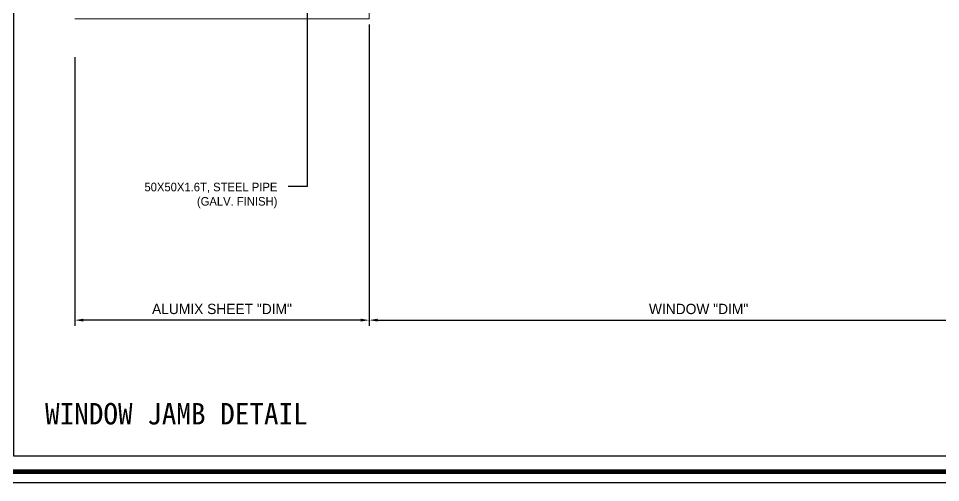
# Model space of a CAD drawing. Header units: millimetres. Extents: x 7297 to 60227, y -7497 to 19324.
# Drawn here: x 25309 to 25953, y 16361 to 16685 of the extents above; entities that cross this region are included whole.
import ezdxf

# ---------------------------------------------------------------- set-up
doc = ezdxf.new("R2010")
doc.units = ezdxf.units.MM
doc.layers.add('NS_AL_PANEL', color=32, linetype='Continuous', lineweight=9)
for name, color, linetype in [('NS_DIM', 1, 'Continuous'), ('NS_FORM', 7, 'Continuous'), ('NS_TEXT', 2, 'Continuous'), ('NS_TEXT_TITLE', 141, 'Continuous')]:
    doc.layers.add(name, color=color, linetype=linetype)
doc.styles.add('Expo M', font='Expo M.ttf')
doc.styles.add('style1', font='simplex.shx')
doc.dimstyles.new('N-SPACE', dxfattribs={"dimscale": 4, "dimtxt": 1.8, "dimasz": 1.5, "dimexe": 1, "dimexo": 1, "dimgap": 1, "dimtad": 1, "dimtoh": 1, "dimdec": 1, "dimzin": 1, "dimdsep": 46, "dimtxsty": 'Expo M', "dimcen": 2, "dimclrd": 1, "dimclre": 1, "dimclrt": 2, "dimadec": 1, "dimazin": 0, "dimtfac": 1, "dimtdec": 1, "dimtix": 1, "dimtmove": 1, "dimatfit": 3, "dimfxl": 1, "dimtolj": 1, "dimtzin": 1, "dimarcsym": 0})

# ---------------------------------------------------------------- blocks, each defined once
blk = doc.blocks.new('*D906')
at = {"layer": 'NS_DIM', "color": 1, "lineweight": -2, "transparency": 16777216}
for p, q in [((25553.94, 16680.84), (25553.94, 16470.32)), ((25348.12, 16657.97), (25348.12, 16470.32)), ((25547.94, 16474.32), (25354.12, 16474.32))]:
    blk.add_line(p, q, dxfattribs=at)
at = {"layer": 'NS_DIM', "color": 1, "transparency": 16777216}
for points in [[(25354.12, 16475.32), (25354.12, 16473.32), (25348.12, 16474.32)], [(25547.94, 16475.32), (25547.94, 16473.32), (25553.94, 16474.32)]]:
    blk.add_solid(points, dxfattribs=at)
at = {"layer": 'NS_DIM', "color": 2, "transparency": 16777216, "insert": (25451.03, 16482.11), "char_height": 7.2, "attachment_point": 5, "style": 'Expo M'}
blk.add_mtext('\\A1;ALUMIX SHEET "DIM"', dxfattribs=at)
blk = doc.blocks.new('AL-TEMPLATE')
at = {"color": 7, "ltscale": 2}
blk.add_lwpolyline([(1972.34, 1515.25), (1972.34, 921.25), (2812.34, 921.25), (2812.34, 1515.25)], close=True, dxfattribs=at)
at = {"color": 8, "const_width": 2.5}
blk.add_lwpolyline([(1976.34, 1509.45), (2808.34, 1509.45), (2808.34, 927.05), (1976.34, 927.05)], close=True, dxfattribs=at)
at = {"color": 9}
blk.add_lwpolyline([(1984.07, 1501.32), (2709.08, 1501.32), (2709.08, 935.18), (1984.07, 935.18)], close=True, dxfattribs=at)
blk = doc.blocks.new('*D891')
at = {"layer": 'NS_DIM', "color": 1, "lineweight": -2, "transparency": 16777216}
for p, q in [((25553.94, 16680.84), (25553.94, 16470.32)), ((26014.5, 16680.84), (26014.5, 16470.32)), ((25559.94, 16474.32), (26008.5, 16474.32))]:
    blk.add_line(p, q, dxfattribs=at)
at = {"layer": 'NS_DIM', "color": 1, "transparency": 16777216}
for points in [[(25559.94, 16475.32), (25559.94, 16473.32), (25553.94, 16474.32)], [(26008.5, 16475.32), (26008.5, 16473.32), (26014.5, 16474.32)]]:
    blk.add_solid(points, dxfattribs=at)
at = {"layer": 'NS_DIM', "color": 2, "transparency": 16777216, "insert": (25784.22, 16482.1), "char_height": 7.2, "attachment_point": 5, "style": 'Expo M'}
blk.add_mtext('\\A1;WINDOW "DIM"', dxfattribs=at)

msp = doc.modelspace()

# ---------------------------------------------------------------- linework, layer by layer
at = {"layer": 'NS_AL_PANEL'}
for q in [(25553.94, 16875.06, 0), (25348.12, 16684.84, 0)]:
    msp.add_line((25553.94, 16684.84, 0), q, dxfattribs=at)

# ---------------------------------------------------------------- block references
at = {"layer": 'NS_FORM', "xscale": 1.32, "yscale": 1.32, "zscale": 1.32}
msp.add_blockref('AL-TEMPLATE', (22686.54, 15144.82), dxfattribs=at)

# ---------------------------------------------------------------- texts
at = {"layer": 'NS_TEXT', "insert": (25489.77, 16570.33), "char_height": 6, "width": 168.5268, "attachment_point": 3, "style": 'style1'}
msp.add_mtext('{\\fHY울릉도L|b0|i0|c129|p18;50X50X1.6T, STEEL PIPE \\P(GALV. FINISH)}', dxfattribs=at)
at = {"layer": 'NS_TEXT_TITLE'}
msp.add_text('WINDOW JAMB DETAIL', height=15, dxfattribs=at).set_placement((25327.33, 16401.44))

# ---------------------------------------------------------------- dimensions: what is measured, and where the dimension line sits
at = {"layer": 'NS_DIM'}
dim = msp.add_linear_dim(base=(25348.12, 16474.32, 0), p1=(25553.94, 16684.84, 0), p2=(25348.12, 16661.97, 0), angle=180, text='ALUMIX SHEET "DIM"', dimstyle='N-SPACE', dxfattribs=at)
dim.commit()
dim.dimension.update_dxf_attribs({"geometry": '*D906', "text_midpoint": (25451.03, 16482.11, 0)})
dim = msp.add_linear_dim(base=(26014.5, 16474.32), p1=(25553.94, 16684.84, 0), p2=(26014.5, 16684.84, 0), text='WINDOW "DIM"', dimstyle='N-SPACE', dxfattribs=at)
dim.commit()
dim.dimension.update_dxf_attribs({"geometry": '*D891', "text_midpoint": (25784.22, 16482.1)})

# ---------------------------------------------------------------- leaders
msp.add_leader([(25510.55, 16742.5), (25510.55, 16567.77), (25497.3, 16567.77)], dimstyle='N-SPACE', dxfattribs=at)

doc.saveas('drawing.dxf')
